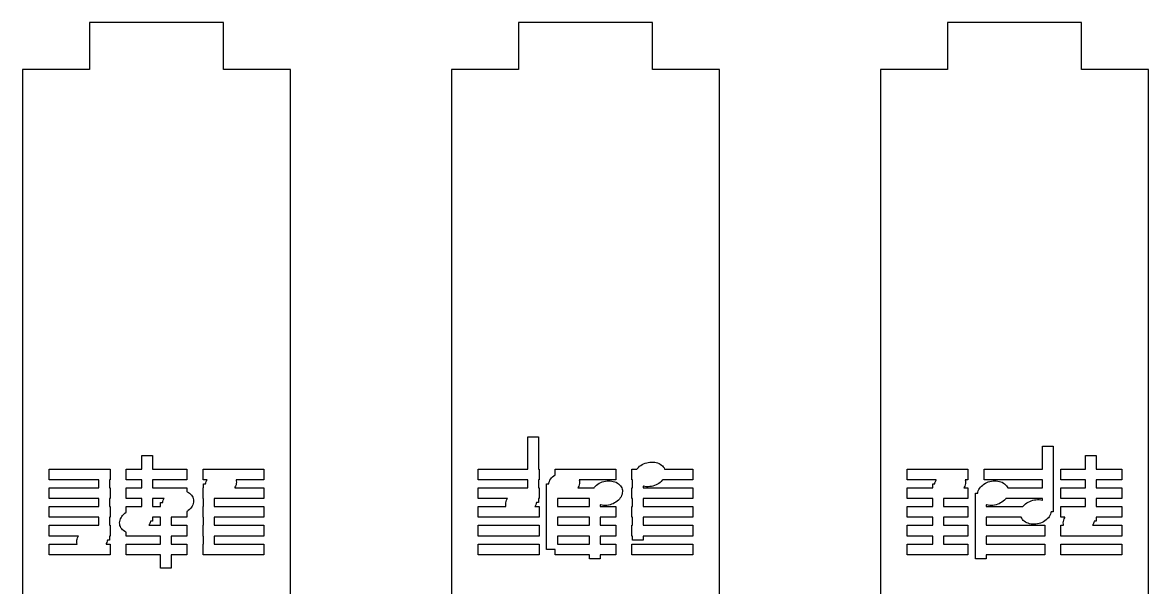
# Model space of a CAD drawing. Header units: metres. Extents: x -12 to 180, y -1275 to 154.
# Drawn here: x 96 to 180, y -273.6 to -231.5 of the extents above; entities that cross this region are included whole.
import ezdxf

# ---------------------------------------------------------------- set-up
doc = ezdxf.new("R2010")
doc.units = ezdxf.units.M

msp = doc.modelspace()

# ---------------------------------------------------------------- linework, layer by layer
for p, q in [((111, -231.511), (101, -231.511)), ((101, -231.511), (101, -235.011)), ((111, -235.011), (111, -231.511)), ((143, -231.511), (133, -231.511)), ((133, -231.511), (133, -235.011)), ((143, -235.011), (143, -231.511)), ((175, -231.511), (165, -231.511)), ((165, -231.511), (165, -235.011)), ((175, -235.011), (175, -231.511)), ((101, -235.011), (96, -235.011)), ((96, -235.011), (96, -385.011)), ((116, -235.011), (111, -235.011)), ((116, -385.011), (116, -235.011)), ((133, -235.011), (128, -235.011)), ((128, -235.011), (128, -385.011)), ((148, -235.011), (143, -235.011)), ((148, -385.011), (148, -235.011)), ((165, -235.011), (160, -235.011)), ((160, -235.011), (160, -385.011)), ((180, -235.011), (175, -235.011)), ((180, -385.011), (180, -235.011)), ((133.7, -264.811), (133.7, -262.411)), ((133.7, -262.411), (134.5, -262.411)), ((134.5, -262.411), (134.5, -264.811)), ((172.1, -264.811), (172.1, -263.111)), ((172.1, -263.111), (172.9, -263.111)), ((172.9, -263.111), (172.9, -268.011)), ((104.9, -264.811), (104.9, -263.811)), ((104.9, -263.811), (105.7, -263.811)), ((105.7, -263.811), (105.7, -264.811)), ((142.033, -264.61), (142.128, -264.54)), ((142.128, -264.54), (142.229, -264.478)), ((142.229, -264.478), (142.337, -264.424)), ((142.337, -264.424), (142.45, -264.378)), ((142.45, -264.378), (142.567, -264.342)), ((142.567, -264.342), (142.686, -264.315)), ((142.686, -264.315), (142.807, -264.298)), ((142.807, -264.298), (142.928, -264.291)), ((142.928, -264.291), (143.047, -264.294)), ((143.047, -264.294), (143.163, -264.307)), ((143.163, -264.307), (143.276, -264.33)), ((143.276, -264.33), (143.383, -264.362)), ((143.383, -264.362), (143.484, -264.404)), ((143.484, -264.404), (143.577, -264.455)), ((143.577, -264.455), (143.662, -264.514)), ((143.662, -264.514), (143.738, -264.581)), ((143.738, -264.581), (143.803, -264.654)), ((175.3, -264.811), (175.3, -263.811)), ((175.3, -263.811), (176.1, -263.811)), ((176.1, -263.811), (176.1, -264.811)), ((98, -265.611), (98, -264.811)), ((98, -264.811), (102.533, -264.811)), ((102.533, -264.811), (102.533, -265.611)), ((103.733, -265.611), (103.733, -264.811)), ((103.733, -264.811), (104.9, -264.811)), ((105.7, -264.811), (108.267, -264.811)), ((108.267, -264.811), (108.267, -265.611)), ((109.467, -265.611), (109.467, -264.811)), ((109.467, -264.811), (114, -264.811)), ((114, -264.811), (114, -265.611)), ((130, -265.611), (130, -264.811)), ((130, -264.811), (133.7, -264.811)), ((134.5, -264.811), (134.533, -264.811)), ((134.533, -264.811), (134.533, -265.611)), ((135.471, -265.468), (135.547, -265.386)), ((135.547, -265.386), (135.633, -265.31)), ((135.633, -265.31), (135.728, -265.24)), ((135.728, -265.24), (135.733, -265.237)), ((135.733, -265.237), (135.733, -264.811)), ((135.733, -264.811), (140.267, -264.811)), ((140.267, -264.811), (140.267, -265.611)), ((141.467, -265.611), (141.467, -264.811)), ((141.467, -264.811), (141.837, -264.811)), ((141.837, -264.811), (141.871, -264.768)), ((141.871, -264.768), (141.947, -264.686)), ((141.947, -264.686), (142.033, -264.61)), ((143.803, -264.654), (143.857, -264.734)), ((143.857, -264.734), (143.896, -264.811)), ((143.896, -264.811), (146, -264.811)), ((146, -264.811), (146, -265.611)), ((162, -265.611), (162, -264.811)), ((162, -264.811), (166.533, -264.811)), ((166.533, -264.811), (166.533, -265.611)), ((167.733, -265.611), (167.733, -264.811)), ((167.733, -264.811), (172.1, -264.811)), ((173.467, -265.611), (173.467, -264.811)), ((173.467, -264.811), (175.3, -264.811)), ((176.1, -264.811), (178, -264.811)), ((178, -264.811), (178, -265.611)), ((101.7, -265.611), (98, -265.611)), ((98, -267.011), (98, -266.211)), ((98, -266.211), (101.7, -266.211)), ((101.7, -266.211), (101.7, -265.611)), ((102.533, -265.611), (102.5, -265.611)), ((102.5, -265.611), (102.5, -266.211)), ((102.5, -266.211), (102.533, -266.211)), ((102.533, -266.211), (102.533, -267.011)), ((104.9, -265.611), (103.733, -265.611)), ((103.733, -267.011), (103.733, -266.211)), ((103.733, -266.211), (104.9, -266.211)), ((104.9, -266.211), (104.9, -265.611)), ((108.267, -265.611), (105.7, -265.611)), ((105.7, -265.611), (105.7, -266.211)), ((105.7, -266.211), (108.267, -266.211)), ((108.267, -266.211), (108.267, -266.497)), ((109.77, -265.611), (109.467, -265.611)), ((109.467, -267.011), (109.467, -266.211)), ((109.467, -266.211), (109.5, -266.211)), ((109.5, -266.211), (109.5, -265.911)), ((109.5, -265.911), (109.657, -265.911)), ((109.657, -265.911), (109.673, -265.834)), ((109.673, -265.834), (109.705, -265.739)), ((109.705, -265.739), (109.749, -265.645)), ((109.749, -265.645), (109.77, -265.611)), ((111.851, -266.177), (111.83, -266.211)), ((111.83, -266.211), (114, -266.211)), ((111.895, -266.084), (111.851, -266.177)), ((111.927, -265.988), (111.895, -266.084)), ((111.947, -265.892), (111.927, -265.988)), ((114, -265.611), (111.931, -265.611)), ((111.931, -265.611), (111.948, -265.701)), ((111.954, -265.796), (111.947, -265.892)), ((111.948, -265.701), (111.954, -265.796)), ((114, -266.211), (114, -267.011)), ((133.7, -265.611), (130, -265.611)), ((130, -267.011), (130, -266.211)), ((130, -266.211), (133.7, -266.211)), ((133.7, -266.211), (133.7, -265.611)), ((134.533, -265.611), (134.5, -265.611)), ((134.5, -265.611), (134.5, -266.211)), ((134.5, -266.211), (134.533, -266.211)), ((134.533, -266.211), (134.533, -267.011)), ((135.1, -270.811), (135.1, -265.911)), ((135.1, -265.911), (135.257, -265.911)), ((135.257, -265.911), (135.273, -265.834)), ((135.273, -265.834), (135.305, -265.739)), ((135.305, -265.739), (135.349, -265.645)), ((135.349, -265.645), (135.404, -265.554)), ((135.404, -265.554), (135.471, -265.468)), ((137.451, -266.177), (137.43, -266.211)), ((137.43, -266.211), (138.637, -266.211)), ((137.495, -266.084), (137.451, -266.177)), ((137.527, -265.988), (137.495, -266.084)), ((137.547, -265.892), (137.527, -265.988)), ((140.267, -265.611), (137.531, -265.611)), ((137.531, -265.611), (137.548, -265.701)), ((137.554, -265.796), (137.547, -265.892)), ((137.548, -265.701), (137.554, -265.796)), ((138.637, -266.211), (138.671, -266.168)), ((138.671, -266.168), (138.747, -266.086)), ((138.747, -266.086), (138.833, -266.01)), ((138.833, -266.01), (138.928, -265.94)), ((138.928, -265.94), (139.029, -265.878)), ((139.029, -265.878), (139.137, -265.824)), ((139.137, -265.824), (139.25, -265.778)), ((139.25, -265.778), (139.367, -265.742)), ((139.367, -265.742), (139.486, -265.715)), ((139.486, -265.715), (139.607, -265.698)), ((139.607, -265.698), (139.728, -265.691)), ((139.728, -265.691), (139.847, -265.694)), ((139.847, -265.694), (139.963, -265.707)), ((139.963, -265.707), (140.076, -265.73)), ((140.076, -265.73), (140.183, -265.762)), ((140.183, -265.762), (140.284, -265.804)), ((140.284, -265.804), (140.377, -265.855)), ((140.377, -265.855), (140.462, -265.914)), ((140.462, -265.914), (140.538, -265.981)), ((140.538, -265.981), (140.603, -266.054)), ((140.603, -266.054), (140.657, -266.134)), ((140.657, -266.134), (140.7, -266.219)), ((140.7, -266.219), (140.73, -266.308)), ((141.5, -265.611), (141.467, -265.611)), ((141.467, -267.011), (141.467, -266.211)), ((141.467, -266.211), (141.5, -266.211)), ((141.5, -266.211), (141.5, -265.611)), ((142.324, -266.092), (142.3, -266.085)), ((142.3, -266.085), (142.3, -266.211)), ((142.3, -266.211), (146, -266.211)), ((142.437, -266.115), (142.324, -266.092)), ((142.553, -266.128), (142.437, -266.115)), ((142.672, -266.131), (142.553, -266.128)), ((142.793, -266.124), (142.672, -266.131)), ((142.914, -266.107), (142.793, -266.124)), ((143.033, -266.08), (142.914, -266.107)), ((143.15, -266.044), (143.033, -266.08)), ((143.263, -265.998), (143.15, -266.044)), ((143.371, -265.944), (143.263, -265.998)), ((143.472, -265.882), (143.371, -265.944)), ((143.567, -265.813), (143.472, -265.882)), ((143.653, -265.736), (143.567, -265.813)), ((143.729, -265.655), (143.653, -265.736)), ((143.763, -265.611), (143.729, -265.655)), ((146, -265.611), (143.763, -265.611)), ((146, -266.211), (146, -267.011)), ((164.17, -265.611), (162, -265.611)), ((162, -267.011), (162, -266.211)), ((162, -266.211), (163.9, -266.211)), ((163.9, -266.211), (163.9, -265.911)), ((163.9, -265.911), (164.057, -265.911)), ((164.057, -265.911), (164.073, -265.834)), ((164.073, -265.834), (164.105, -265.739)), ((164.105, -265.739), (164.149, -265.645)), ((164.149, -265.645), (164.17, -265.611)), ((166.251, -266.177), (166.23, -266.211)), ((166.23, -266.211), (166.533, -266.211)), ((166.295, -266.084), (166.251, -266.177)), ((166.327, -265.988), (166.295, -266.084)), ((166.347, -265.892), (166.327, -265.988)), ((166.533, -265.611), (166.331, -265.611)), ((166.331, -265.611), (166.348, -265.701)), ((166.354, -265.796), (166.347, -265.892)), ((166.348, -265.701), (166.354, -265.796)), ((166.533, -266.211), (166.533, -267.011)), ((167.349, -266.345), (167.404, -266.254)), ((167.404, -266.254), (167.471, -266.168)), ((167.471, -266.168), (167.547, -266.086)), ((167.547, -266.086), (167.633, -266.01)), ((167.633, -266.01), (167.728, -265.94)), ((167.728, -265.94), (167.829, -265.878)), ((172.1, -265.611), (167.733, -265.611)), ((167.829, -265.878), (167.937, -265.824)), ((167.937, -265.824), (168.05, -265.778)), ((168.05, -265.778), (168.167, -265.742)), ((168.167, -265.742), (168.286, -265.715)), ((168.286, -265.715), (168.407, -265.698)), ((168.407, -265.698), (168.528, -265.691)), ((168.528, -265.691), (168.647, -265.694)), ((168.647, -265.694), (168.763, -265.707)), ((168.763, -265.707), (168.876, -265.73)), ((168.876, -265.73), (168.983, -265.762)), ((168.983, -265.762), (169.084, -265.804)), ((169.084, -265.804), (169.177, -265.855)), ((169.177, -265.855), (169.262, -265.914)), ((169.262, -265.914), (169.338, -265.981)), ((169.338, -265.981), (169.403, -266.054)), ((169.403, -266.054), (169.457, -266.134)), ((169.457, -266.134), (169.496, -266.211)), ((169.496, -266.211), (172.1, -266.211)), ((172.1, -266.211), (172.1, -265.611)), ((175.3, -265.611), (173.467, -265.611)), ((173.467, -267.011), (173.467, -266.211)), ((173.467, -266.211), (175.3, -266.211)), ((175.3, -266.211), (175.3, -265.611)), ((178, -265.611), (176.1, -265.611)), ((176.1, -265.611), (176.1, -266.211)), ((176.1, -266.211), (178, -266.211)), ((178, -266.211), (178, -267.011)), ((101.7, -267.011), (98, -267.011)), ((101.7, -267.611), (101.7, -267.011)), ((102.533, -267.011), (102.5, -267.011)), ((102.5, -267.011), (102.5, -267.611)), ((104.9, -267.011), (103.733, -267.011)), ((104.9, -267.611), (104.9, -267.011)), ((106.57, -267.011), (105.7, -267.011)), ((105.7, -267.011), (105.7, -267.611)), ((106.505, -267.139), (106.549, -267.045)), ((106.549, -267.045), (106.57, -267.011)), ((108.267, -266.497), (108.284, -266.504)), ((108.284, -266.504), (108.377, -266.555)), ((108.377, -266.555), (108.462, -266.614)), ((108.462, -266.614), (108.538, -266.681)), ((108.538, -266.681), (108.603, -266.754)), ((108.603, -266.754), (108.657, -266.834)), ((108.657, -266.834), (108.7, -266.919)), ((108.7, -266.919), (108.73, -267.008)), ((108.73, -267.008), (108.748, -267.101)), ((108.748, -267.101), (108.754, -267.196)), ((109.5, -267.011), (109.467, -267.011)), ((109.5, -267.611), (109.5, -267.011)), ((114, -267.011), (110.3, -267.011)), ((110.3, -267.011), (110.3, -267.611)), ((132.17, -267.011), (130, -267.011)), ((132.105, -267.139), (132.149, -267.045)), ((132.149, -267.045), (132.17, -267.011)), ((134.533, -267.011), (134.5, -267.011)), ((134.5, -267.011), (134.5, -267.311)), ((138.3, -267.011), (135.9, -267.011)), ((135.9, -267.011), (135.9, -267.611)), ((138.3, -267.611), (138.3, -267.011)), ((140.529, -267.055), (140.453, -267.136)), ((140.596, -266.968), (140.529, -267.055)), ((140.651, -266.877), (140.596, -266.968)), ((140.695, -266.784), (140.651, -266.877)), ((140.727, -266.688), (140.695, -266.784)), ((140.747, -266.592), (140.727, -266.688)), ((140.73, -266.308), (140.748, -266.401)), ((140.754, -266.496), (140.747, -266.592)), ((140.748, -266.401), (140.754, -266.496)), ((141.5, -267.011), (141.467, -267.011)), ((141.5, -267.611), (141.5, -267.011)), ((146, -267.011), (142.3, -267.011)), ((142.3, -267.011), (142.3, -267.611)), ((163.9, -267.011), (162, -267.011)), ((163.9, -267.611), (163.9, -267.011)), ((166.533, -267.011), (164.7, -267.011)), ((164.7, -267.011), (164.7, -267.611)), ((167.1, -271.511), (167.1, -266.611)), ((167.1, -266.611), (167.257, -266.611)), ((167.257, -266.611), (167.273, -266.534)), ((167.273, -266.534), (167.305, -266.439)), ((167.305, -266.439), (167.349, -266.345)), ((169.329, -267.055), (169.253, -267.136)), ((169.363, -267.011), (169.329, -267.055)), ((172.1, -267.011), (169.363, -267.011)), ((171.367, -267.142), (171.486, -267.115)), ((171.486, -267.115), (171.607, -267.098)), ((171.607, -267.098), (171.728, -267.091)), ((171.728, -267.091), (171.847, -267.094)), ((171.847, -267.094), (171.963, -267.107)), ((171.963, -267.107), (172.076, -267.13)), ((172.1, -267.137), (172.1, -267.011)), ((175.3, -267.011), (173.467, -267.011)), ((175.3, -267.611), (175.3, -267.011)), ((178, -267.011), (176.1, -267.011)), ((176.1, -267.011), (176.1, -267.611)), ((98, -268.411), (98, -267.611)), ((98, -267.611), (101.7, -267.611)), ((102.5, -267.611), (102.533, -267.611)), ((102.533, -267.611), (102.533, -268.411)), ((103.733, -268.037), (103.733, -267.611)), ((103.733, -267.611), (104.9, -267.611)), ((105.7, -267.611), (106.3, -267.611)), ((106.3, -267.311), (106.457, -267.311)), ((106.3, -267.611), (106.3, -267.311)), ((106.457, -267.311), (106.473, -267.234)), ((106.473, -267.234), (106.505, -267.139)), ((108.367, -267.913), (108.272, -267.982)), ((108.453, -267.836), (108.367, -267.913)), ((108.529, -267.755), (108.453, -267.836)), ((108.596, -267.668), (108.529, -267.755)), ((108.651, -267.577), (108.596, -267.668)), ((108.695, -267.484), (108.651, -267.577)), ((108.727, -267.388), (108.695, -267.484)), ((108.747, -267.292), (108.727, -267.388)), ((108.754, -267.196), (108.747, -267.292)), ((109.467, -268.411), (109.467, -267.611)), ((109.467, -267.611), (109.5, -267.611)), ((110.3, -267.611), (114, -267.611)), ((114, -267.611), (114, -268.411)), ((130, -268.411), (130, -267.611)), ((130, -267.611), (132.069, -267.611)), ((132.046, -267.427), (132.053, -267.33)), ((132.052, -267.521), (132.046, -267.427)), ((132.069, -267.611), (132.052, -267.521)), ((132.053, -267.33), (132.073, -267.234)), ((132.073, -267.234), (132.105, -267.139)), ((134.251, -267.577), (134.23, -267.611)), ((134.23, -267.611), (134.533, -267.611)), ((134.295, -267.484), (134.251, -267.577)), ((134.327, -267.388), (134.295, -267.484)), ((134.343, -267.311), (134.327, -267.388)), ((134.5, -267.311), (134.343, -267.311)), ((134.533, -267.611), (134.533, -268.411)), ((135.9, -267.611), (138.3, -267.611)), ((139.124, -267.492), (139.1, -267.485)), ((139.1, -267.485), (139.1, -267.611)), ((139.1, -267.611), (140.267, -267.611)), ((139.237, -267.515), (139.124, -267.492)), ((139.353, -267.528), (139.237, -267.515)), ((139.472, -267.531), (139.353, -267.528)), ((139.593, -267.524), (139.472, -267.531)), ((139.714, -267.507), (139.593, -267.524)), ((139.833, -267.48), (139.714, -267.507)), ((139.95, -267.444), (139.833, -267.48)), ((140.063, -267.398), (139.95, -267.444)), ((140.171, -267.344), (140.063, -267.398)), ((140.272, -267.282), (140.171, -267.344)), ((140.267, -267.611), (140.267, -268.411)), ((140.367, -267.213), (140.272, -267.282)), ((140.453, -267.136), (140.367, -267.213)), ((141.467, -268.411), (141.467, -267.611)), ((141.467, -267.611), (141.5, -267.611)), ((142.3, -267.611), (146, -267.611)), ((146, -267.611), (146, -268.411)), ((162, -268.411), (162, -267.611)), ((162, -267.611), (163.9, -267.611)), ((164.7, -267.611), (166.533, -267.611)), ((166.533, -267.611), (166.533, -268.411)), ((167.924, -267.492), (167.9, -267.485)), ((167.9, -267.485), (167.9, -267.611)), ((167.9, -267.611), (170.637, -267.611)), ((168.037, -267.515), (167.924, -267.492)), ((168.153, -267.528), (168.037, -267.515)), ((168.272, -267.531), (168.153, -267.528)), ((168.393, -267.524), (168.272, -267.531)), ((168.514, -267.507), (168.393, -267.524)), ((168.633, -267.48), (168.514, -267.507)), ((168.75, -267.444), (168.633, -267.48)), ((168.863, -267.398), (168.75, -267.444)), ((168.971, -267.344), (168.863, -267.398)), ((169.072, -267.282), (168.971, -267.344)), ((169.167, -267.213), (169.072, -267.282)), ((169.253, -267.136), (169.167, -267.213)), ((170.637, -267.611), (170.671, -267.568)), ((170.671, -267.568), (170.747, -267.486)), ((170.747, -267.486), (170.833, -267.41)), ((170.833, -267.41), (170.928, -267.34)), ((170.928, -267.34), (171.029, -267.278)), ((171.029, -267.278), (171.137, -267.224)), ((171.137, -267.224), (171.25, -267.178)), ((171.25, -267.178), (171.367, -267.142)), ((172.076, -267.13), (172.1, -267.137)), ((173.467, -268.411), (173.467, -267.611)), ((173.467, -267.611), (175.3, -267.611)), ((176.1, -267.611), (178, -267.611)), ((178, -267.611), (178, -268.411)), ((101.7, -268.411), (98, -268.411)), ((101.7, -269.011), (101.7, -268.411)), ((102.533, -268.411), (102.5, -268.411)), ((102.5, -268.411), (102.5, -269.011)), ((103.246, -268.827), (103.253, -268.73)), ((103.253, -268.73), (103.273, -268.634)), ((103.273, -268.634), (103.305, -268.539)), ((103.305, -268.539), (103.349, -268.445)), ((103.349, -268.445), (103.404, -268.354)), ((103.404, -268.354), (103.471, -268.268)), ((103.471, -268.268), (103.547, -268.186)), ((103.547, -268.186), (103.633, -268.11)), ((103.633, -268.11), (103.728, -268.04)), ((103.728, -268.04), (103.733, -268.037)), ((105.527, -268.788), (105.495, -268.883)), ((105.543, -268.711), (105.527, -268.788)), ((105.7, -268.711), (105.543, -268.711)), ((106.3, -268.411), (105.7, -268.411)), ((105.7, -268.411), (105.7, -268.711)), ((106.3, -269.011), (106.3, -268.411)), ((108.267, -268.411), (107.1, -268.411)), ((107.1, -268.411), (107.1, -269.011)), ((108.272, -267.982), (108.267, -267.986)), ((108.267, -267.986), (108.267, -268.411)), ((109.5, -268.411), (109.467, -268.411)), ((109.5, -269.011), (109.5, -268.411)), ((114, -268.411), (110.3, -268.411)), ((110.3, -268.411), (110.3, -269.011)), ((134.533, -268.411), (130, -268.411)), ((138.3, -268.411), (135.9, -268.411)), ((135.9, -268.411), (135.9, -269.011)), ((138.3, -269.011), (138.3, -268.411)), ((140.267, -268.411), (139.1, -268.411)), ((139.1, -268.411), (139.1, -269.011)), ((141.5, -268.411), (141.467, -268.411)), ((141.5, -269.011), (141.5, -268.411)), ((146, -268.411), (142.3, -268.411)), ((142.3, -268.411), (142.3, -269.011)), ((163.9, -268.411), (162, -268.411)), ((163.9, -269.011), (163.9, -268.411)), ((166.533, -268.411), (164.7, -268.411)), ((164.7, -268.411), (164.7, -269.011)), ((170.504, -268.411), (167.9, -268.411)), ((167.9, -268.411), (167.9, -269.011)), ((170.543, -268.488), (170.504, -268.411)), ((170.597, -268.568), (170.543, -268.488)), ((170.662, -268.641), (170.597, -268.568)), ((170.738, -268.708), (170.662, -268.641)), ((170.823, -268.767), (170.738, -268.708)), ((170.916, -268.818), (170.823, -268.767)), ((172.063, -268.798), (171.95, -268.844)), ((172.171, -268.744), (172.063, -268.798)), ((172.272, -268.682), (172.171, -268.744)), ((172.367, -268.613), (172.272, -268.682)), ((172.453, -268.536), (172.367, -268.613)), ((172.529, -268.454), (172.453, -268.536)), ((172.596, -268.368), (172.529, -268.454)), ((172.651, -268.277), (172.596, -268.368)), ((172.695, -268.184), (172.651, -268.277)), ((172.727, -268.088), (172.695, -268.184)), ((172.743, -268.011), (172.727, -268.088)), ((172.9, -268.011), (172.743, -268.011)), ((173.77, -268.411), (173.467, -268.411)), ((173.646, -268.827), (173.653, -268.73)), ((173.653, -268.73), (173.673, -268.634)), ((173.673, -268.634), (173.705, -268.539)), ((173.705, -268.539), (173.749, -268.445)), ((173.749, -268.445), (173.77, -268.411)), ((175.927, -268.788), (175.895, -268.883)), ((175.943, -268.711), (175.927, -268.788)), ((176.1, -268.711), (175.943, -268.711)), ((178, -268.411), (176.1, -268.411)), ((176.1, -268.411), (176.1, -268.711)), ((98, -269.811), (98, -269.011)), ((98, -269.011), (101.7, -269.011)), ((102.5, -269.011), (102.533, -269.011)), ((102.533, -269.011), (102.533, -269.811)), ((103.252, -268.921), (103.246, -268.827)), ((103.27, -269.014), (103.252, -268.921)), ((103.3, -269.103), (103.27, -269.014)), ((103.343, -269.188), (103.3, -269.103)), ((103.397, -269.268), (103.343, -269.188)), ((103.462, -269.341), (103.397, -269.268)), ((103.538, -269.408), (103.462, -269.341)), ((103.623, -269.467), (103.538, -269.408)), ((103.716, -269.518), (103.623, -269.467)), ((103.733, -269.525), (103.716, -269.518)), ((103.733, -269.811), (103.733, -269.525)), ((105.451, -268.977), (105.43, -269.011)), ((105.43, -269.011), (106.3, -269.011)), ((105.495, -268.883), (105.451, -268.977)), ((107.1, -269.011), (108.267, -269.011)), ((108.267, -269.011), (108.267, -269.811)), ((109.467, -269.811), (109.467, -269.011)), ((109.467, -269.011), (109.5, -269.011)), ((110.3, -269.011), (114, -269.011)), ((114, -269.011), (114, -269.811)), ((130, -269.811), (130, -269.011)), ((130, -269.011), (134.533, -269.011)), ((134.533, -269.011), (134.533, -269.811)), ((135.9, -269.011), (138.3, -269.011)), ((139.1, -269.011), (140.267, -269.011)), ((140.267, -269.011), (140.267, -269.811)), ((141.467, -269.811), (141.467, -269.011)), ((141.467, -269.011), (141.5, -269.011)), ((142.3, -269.011), (146, -269.011)), ((146, -269.011), (146, -269.811)), ((162, -269.811), (162, -269.011)), ((162, -269.011), (163.9, -269.011)), ((164.7, -269.011), (166.533, -269.011)), ((166.533, -269.011), (166.533, -269.811)), ((167.9, -269.011), (172.267, -269.011)), ((171.017, -268.86), (170.916, -268.818)), ((171.124, -268.892), (171.017, -268.86)), ((171.237, -268.915), (171.124, -268.892)), ((171.353, -268.928), (171.237, -268.915)), ((171.472, -268.931), (171.353, -268.928)), ((171.593, -268.924), (171.472, -268.931)), ((171.714, -268.907), (171.593, -268.924)), ((171.833, -268.88), (171.714, -268.907)), ((171.95, -268.844), (171.833, -268.88)), ((172.267, -269.011), (172.267, -269.811)), ((173.467, -269.811), (173.467, -269.011)), ((173.467, -269.011), (173.669, -269.011)), ((173.652, -268.921), (173.646, -268.827)), ((173.669, -269.011), (173.652, -268.921)), ((175.851, -268.977), (175.83, -269.011)), ((175.83, -269.011), (178, -269.011)), ((175.895, -268.883), (175.851, -268.977)), ((178, -269.011), (178, -269.811)), ((100.17, -269.811), (98, -269.811)), ((98, -271.211), (98, -270.411)), ((98, -270.411), (100.069, -270.411)), ((100.046, -270.227), (100.053, -270.13)), ((100.052, -270.321), (100.046, -270.227)), ((100.069, -270.411), (100.052, -270.321)), ((100.053, -270.13), (100.073, -270.034)), ((100.073, -270.034), (100.105, -269.939)), ((100.105, -269.939), (100.149, -269.845)), ((100.149, -269.845), (100.17, -269.811)), ((102.251, -270.377), (102.23, -270.411)), ((102.23, -270.411), (102.533, -270.411)), ((102.295, -270.283), (102.251, -270.377)), ((102.327, -270.188), (102.295, -270.283)), ((102.343, -270.111), (102.327, -270.188)), ((102.5, -270.111), (102.343, -270.111)), ((102.533, -269.811), (102.5, -269.811)), ((102.5, -269.811), (102.5, -270.111)), ((102.533, -270.411), (102.533, -271.211)), ((106.3, -269.811), (103.733, -269.811)), ((103.733, -271.211), (103.733, -270.411)), ((103.733, -270.411), (106.3, -270.411)), ((106.3, -270.411), (106.3, -269.811)), ((108.267, -269.811), (107.1, -269.811)), ((107.1, -269.811), (107.1, -270.411)), ((107.1, -270.411), (108.267, -270.411)), ((108.267, -270.411), (108.267, -271.211)), ((109.5, -269.811), (109.467, -269.811)), ((109.467, -271.211), (109.467, -270.411)), ((109.467, -270.411), (109.5, -270.411)), ((109.5, -270.411), (109.5, -269.811)), ((114, -269.811), (110.3, -269.811)), ((110.3, -269.811), (110.3, -270.411)), ((110.3, -270.411), (114, -270.411)), ((114, -270.411), (114, -271.211)), ((134.533, -269.811), (130, -269.811)), ((130, -271.211), (130, -270.411)), ((130, -270.411), (134.533, -270.411)), ((134.533, -270.411), (134.533, -271.211)), ((138.3, -269.811), (135.9, -269.811)), ((135.9, -269.811), (135.9, -270.411)), ((135.9, -270.411), (138.3, -270.411)), ((138.3, -270.411), (138.3, -269.811)), ((140.267, -269.811), (139.1, -269.811)), ((139.1, -269.811), (139.1, -270.411)), ((139.1, -270.411), (140.267, -270.411)), ((140.267, -270.411), (140.267, -271.211)), ((141.5, -269.811), (141.467, -269.811)), ((141.467, -271.211), (141.467, -270.411)), ((141.467, -270.411), (146, -270.411)), ((141.5, -270.111), (141.5, -269.811)), ((142.3, -270.111), (141.5, -270.111)), ((146, -269.811), (142.3, -269.811)), ((142.3, -269.811), (142.3, -270.111)), ((146, -270.411), (146, -271.211)), ((163.9, -269.811), (162, -269.811)), ((162, -271.211), (162, -270.411)), ((162, -270.411), (163.9, -270.411)), ((163.9, -270.411), (163.9, -269.811)), ((166.533, -269.811), (164.7, -269.811)), ((164.7, -269.811), (164.7, -270.411)), ((164.7, -270.411), (166.533, -270.411)), ((166.533, -270.411), (166.533, -271.211)), ((172.267, -269.811), (167.9, -269.811)), ((167.9, -269.811), (167.9, -270.411)), ((167.9, -270.411), (172.267, -270.411)), ((172.267, -270.411), (172.267, -271.211)), ((178, -269.811), (173.467, -269.811)), ((173.467, -271.211), (173.467, -270.411)), ((173.467, -270.411), (178, -270.411)), ((178, -270.411), (178, -271.211)), ((102.533, -271.211), (98, -271.211)), ((106.3, -271.211), (103.733, -271.211)), ((106.3, -272.211), (106.3, -271.211)), ((108.267, -271.211), (107.1, -271.211)), ((107.1, -271.211), (107.1, -272.211)), ((114, -271.211), (109.467, -271.211)), ((134.533, -271.211), (130, -271.211)), ((135.733, -270.811), (135.1, -270.811)), ((135.733, -271.211), (135.733, -270.811)), ((138.3, -271.211), (135.733, -271.211)), ((138.3, -271.511), (138.3, -271.211)), ((140.267, -271.211), (139.1, -271.211)), ((139.1, -271.211), (139.1, -271.511)), ((146, -271.211), (141.467, -271.211)), ((166.533, -271.211), (162, -271.211)), ((172.267, -271.211), (167.9, -271.211)), ((167.9, -271.211), (167.9, -271.511)), ((178, -271.211), (173.467, -271.211)), ((139.1, -271.511), (138.3, -271.511)), ((167.9, -271.511), (167.1, -271.511)), ((107.1, -272.211), (106.3, -272.211))]:
    msp.add_line(p, q)

doc.saveas('drawing.dxf')
